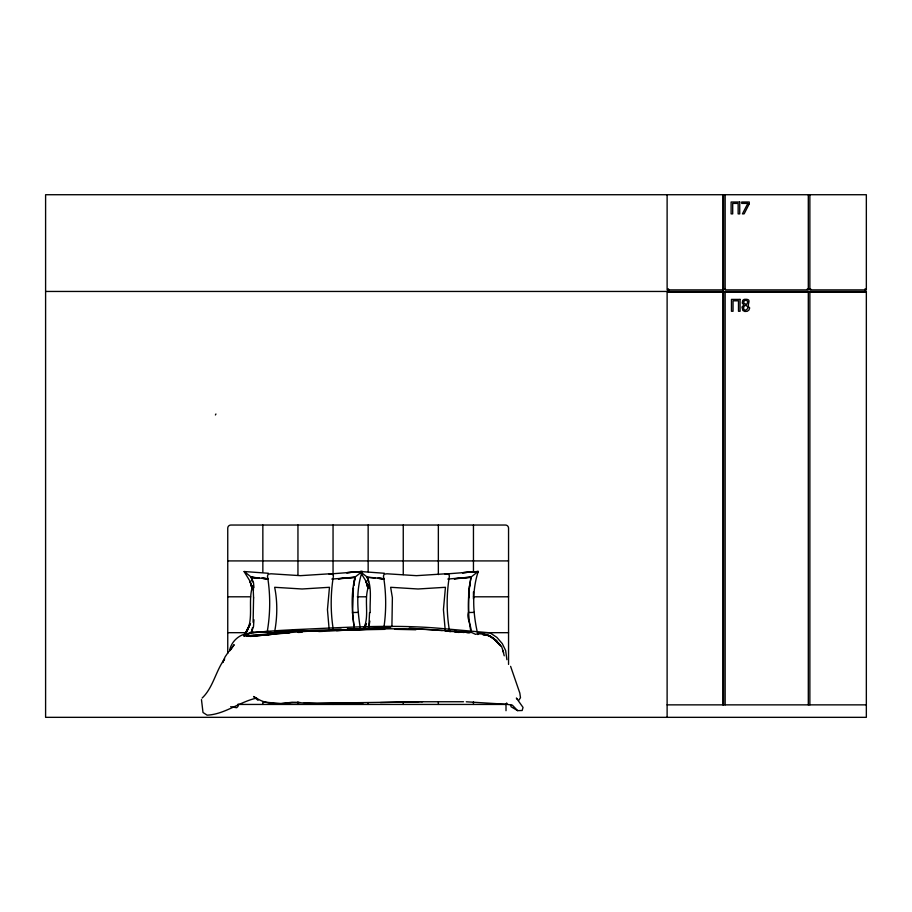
<?xml version="1.0" encoding="UTF-8"?>
<svg xmlns="http://www.w3.org/2000/svg" width="912" height="912" viewBox="0 0 912 912"><rect width="100%" height="100%" fill="white"/><g stroke="black" fill="none" stroke-linecap="round" stroke-linejoin="round"><path stroke-width="1.37" d="M370.215 612.613C369.554 600.814 372.278 588.137 367.217 577.079L360.058 571.516L366.02 581.24L368.003 588.092L365.986 581.138M506.89 659.718L505.67 650.587L502.284 643.633L496.869 637.385L489.983 632.837L439.595 628.3C391.43 624.207 343.083 627.593 294.895 629.622C278.411 630.545 261.767 631.298 245.499 633.977C237.485 635.641 230.531 643.154 229.516 651.191M369.565 612.488L368.927 625.028M352.739 596.801L353.4 588.172M468.643 598.044L469.11 590.577M253.935 619.727L253.513 626.51L251.233 632.837L245.636 635.447M369.839 621.083L368.585 628.801M391.909 626.749L392.377 597.713L390.644 587.294L418.049 588.992L445.444 587.294L443.437 609.661L445.238 630.477M253.114 622.315L253.582 597.748M466.249 701.784L506.57 704.292L506.673 702.935M238.203 704.201L238.021 706.401L236.641 707.735L230.679 706.697M353.685 585.766L355.064 577.079L362.235 571.516C355.783 590.144 357.39 610.265 360.479 629.314M469.532 586.975L469.954 583.361M353.4 588.046L352.591 612.887M353.685 585.664L355.064 577.319L331.82 579.063M383.621 629.337C386.403 611.724 386.357 593.632 383.439 576.042L384.18 574.195L386.984 573.785L416.419 575.666L445.865 573.785L448.658 574.195L449.411 576.042C446.435 593.997 446.435 612.465 449.411 630.431M477.774 572.052L478.219 571.516L462.544 572.69L478.219 571.516C471.55 591.842 473.02 614.061 477.865 634.558M252.533 627.604L251.233 632.495L253.855 632.506M247.027 635.824L244.199 636.017L250.184 623.626L244.074 635.869L250.469 623.614L244.199 636.017C254.722 621.893 247.916 604.029 251.986 588.206L250.002 581.138L252.02 588.092L250.036 581.24L244.074 571.516L268.424 573.272M363.671 628.653C369.588 616.159 364.07 601.339 367.969 588.206L366.02 581.24M363.774 628.585L366.168 623.626L363.717 628.528M363.899 628.516L366.453 623.614L363.945 628.414M328.97 574.036L362.235 571.516L361.79 572.052M228.41 651.977L225.082 656.879L222.631 662.579L224.614 658.897C215.711 671.004 213.089 687.762 202.133 698.056M230.622 649.8L234.167 644.693L229.71 650.564M518.723 700.359L520.49 697.691L519.817 693.052L510.606 666.341M244.199 635.596L251.233 632.233L267.946 631.503M478.093 571.505L471.059 577.079L447.803 579.063M300.025 702.445C285.673 702.354 269.393 706.891 256.5 698.125C239.48 701.864 224.603 714.392 207.127 715.156L203 712.5L201.472 699.618M358.222 612.385L352.499 612.533L354.38 629.519M474.206 612.385L468.483 612.533C464.96 618.382 478.606 637.784 464.573 631.811M215.927 413.991L215.414 414.971M248.269 635.812L291.635 631.777M252.556 636.211L246.422 635.778L252.556 636.211L271.708 634.376L250.333 636.439M355.064 577.421L338.363 578.835M444.953 574.036L478.219 571.516M454.347 578.835L471.059 577.421C467.594 595.525 467.525 614.392 471.059 632.495M338.363 578.744L355.064 577.079C350.744 594.419 351.827 612.693 354.631 630.192M454.347 578.744L471.059 577.079L468.688 590.292L468.529 612.704M260.365 632.438L270.59 631.617M303.194 631.446L352.693 629.998L303.194 631.446L248.098 636.097L289.788 632.848M362.098 571.505L346.56 572.69L362.235 571.516M249.854 635.641L254.095 635.356M336.608 630.682C379.039 628.208 421.789 627.547 464.071 632.495M310.24 630.614L341.156 629.2M298.064 632.449L302.203 632.278M318.733 631.549L322.871 631.366M377.591 628.927L346.685 630.067L384.75 629.348M422.518 701.75L309.658 703.369L292.159 702.229L280.999 703.711L263.967 702.001M506.57 704.292L512.373 705.17L517.617 710.63L522.154 710.505L523.043 707.427L516.363 698.056L517.013 698.98M347.278 629.063L390.632 627.832L347.415 629.041M419.338 701.784L380.418 702.582M420.694 701.75L463.524 701.738M286.699 631.275L281.215 631.184L296.297 630.99M363.09 702.947L317.045 703.471L304.277 702.707M281.215 631.127L296.297 631.104M722.646 289.104L725.485 289.104M807.154 289.104L810.814 289.104M45.6 291.452L723.592 291.452L723.592 704.862M227.749 560.914L508.554 560.914M227.749 596.801L250.606 596.801M357.287 596.801L365.906 596.801M473.453 596.801L508.554 596.801M227.749 632.677L246.445 632.677M478.333 632.677L508.554 632.677M237.815 704.44L505.43 704.44A3.124 3.124 0 0 0 506.992 704.03M667.117 704.862L866.343 704.862M394.531 629.303L415.838 629.759M454.347 631.241L471.059 632.233L475.528 634.319M449.114 631.457L456.901 631.56M476.429 634.102C486.028 632.677 494.555 637.864 500.118 645.4C496.048 639.472 490.063 634.33 482.516 634.171M309.065 630.956L291.817 630.956L271.001 632.689L268.196 632.267L267.455 630.431C270.431 612.465 270.431 593.997 267.455 576.042L268.196 574.195L271.001 573.785L300.436 575.666L329.882 573.785L332.675 574.195L333.427 576.042C330.509 593.632 330.463 611.724 333.245 629.337M309.293 630.694L294.827 630.466L274.66 631.64C277.373 617.207 277.59 601.692 274.66 587.294L302.066 588.992L329.46 587.294L327.454 609.661L329.243 630.477M409.237 628.106L442.263 630.591M244.199 571.505L251.233 577.079L252.533 581.799L251.233 577.421L267.946 578.755L261.562 578.288M384.408 573.272L360.183 571.505M377.545 578.288L383.929 578.755L367.217 577.079L368.516 581.81L367.217 577.319L375.003 578.094M378.822 578.333L383.929 578.744M262.838 578.333L267.946 578.744M378.822 578.413L383.929 578.835M262.838 578.413L267.946 578.835M251.233 577.421L259.019 578.094M251.233 577.319L259.019 578.026L251.233 577.079L253.513 582.745L253.958 587.75M445.033 630.899L450.722 631.526M454.849 631.982L459.169 632.461M517.617 710.63L511.062 706.743L510.652 704.645M256.5 698.125L253.593 696.506L258.039 700.325M496.96 641.182L489.516 635.653L482.881 634.615L488.946 635.527L494.543 639.517L499.616 645.001M498.818 643.348L501.6 646.585L503.641 652.616M495.581 639.859L500.574 645.924M502.957 650.78L504.233 655.808M253.445 590.338L253.057 585.39L253.582 597.964M865.328 289.104L865.328 292.228L668.131 292.228L668.131 289.104M864.861 289.104L864.861 292.228M809.867 194.723L809.867 289.891L866.343 289.891L866.343 194.723L45.6 194.723L45.6 717.334L866.343 717.334L866.343 291.452L809.867 291.452L809.867 704.862M808.306 194.723L808.306 289.891L725.154 289.891L725.154 194.723M808.306 704.862L808.306 291.452L725.154 291.452L725.154 704.862M723.592 194.723L723.592 289.891L667.117 289.891L667.117 194.723M722.817 194.723L722.817 704.862M668.599 289.104L668.599 292.228M667.117 291.452L667.117 717.334M508.554 664.426L508.554 528.162A3.124 3.124 0 0 0 505.43 525.038L230.873 525.038A3.124 3.124 0 0 0 227.749 528.162L227.749 653.38M506.012 703.939L506.012 710.699M473.453 525.038L473.453 571.778M473.453 591.922L473.453 599.047M473.453 701.875L473.453 704.44M438.353 525.038L438.353 574.606M438.353 701.875L438.353 704.44M403.252 525.038L403.252 574.606M403.252 701.875L403.252 704.44M368.152 525.038L368.152 571.778M368.152 703.255L368.152 704.44M333.051 525.038L333.051 574.606M333.051 703.255L333.051 704.44M297.95 525.038L297.95 574.606M297.95 701.875L297.95 704.44M262.85 525.038L262.85 571.778M262.85 701.875L262.85 704.44M747.737 302.168L746.552 304.551L744.386 303.457A1.699 1.699 0 0 1 743.747 302.077C743.725 299.695 747.84 299.797 747.737 302.168M749.596 307.96L748.98 309.966L747.247 311.288L744.887 311.471L742.892 310.525L741.992 307.07L743.873 304.939L742.265 303.092L742.721 300.504A3.409 3.409 0 0 1 744.317 299.353C753.654 298.498 745.446 304.916 749.596 307.96M743.554 307.105C743.223 314.321 752.332 306.489 744.83 305.338L743.554 307.105M749.254 203.786L744.124 213.875L742.425 213.875L747.863 203.399L741.73 203.399L741.73 202.008L749.254 202.008L749.254 203.786M739.735 202.008L731.116 202.008L731.116 213.875L732.701 213.875L732.701 203.41L738.15 203.41L738.15 213.875L739.735 213.875L739.735 202.008M740.077 299.41L731.458 299.41L731.458 311.266L733.043 311.266L733.043 300.812L738.492 300.812L738.492 311.266L740.077 311.266L740.077 299.41M369.235 587.795L368.938 584.136L369.235 587.864"/></g></svg>
